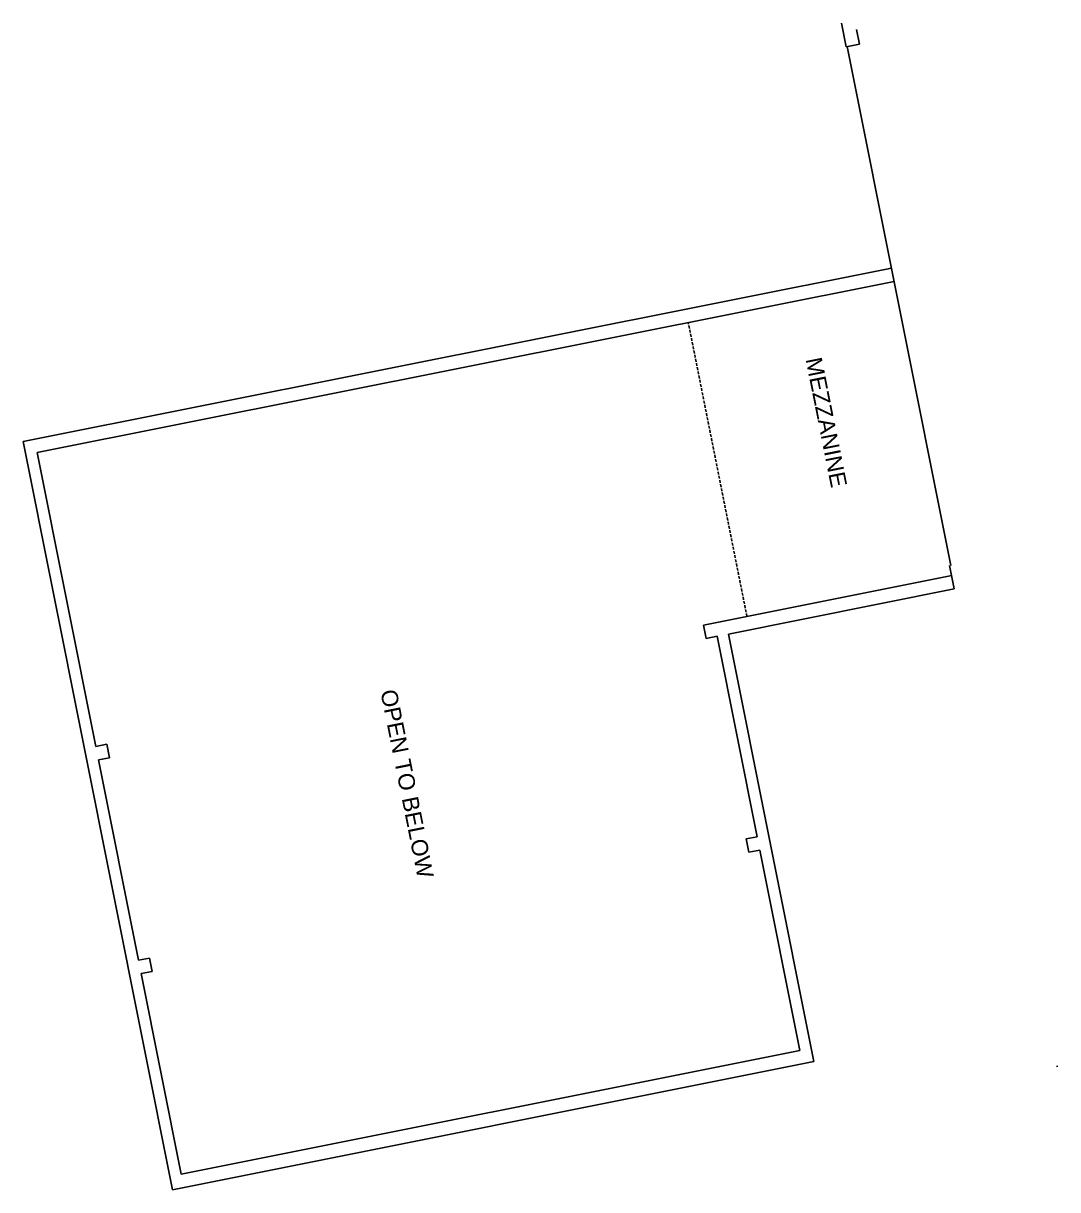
# Model space of a CAD drawing. Header units: inches. Extents: x 69202420 to 69203663, y 27669931 to 27672449.
# Drawn here: x 69202751 to 69203663, y 27669931 to 27670958 of the extents above; entities that cross this region are included whole.
import ezdxf

# ---------------------------------------------------------------- set-up
doc = ezdxf.new("R2010")
doc.units = ezdxf.units.IN
doc.header["$LTSCALE"] = 10
doc.header["$MEASUREMENT"] = 0
doc.linetypes.add('DASHED2', pattern=[0.375, 0.25, -0.125])
for name, color, linetype in [('A-FLOR', 3, 'CONTINUOUS'), ('A-IDEN-TEXT', 4, 'CONTINUOUS'), ('A-WALL', 5, 'CONTINUOUS')]:
    doc.layers.add(name, color=color, linetype=linetype)
doc.styles.add('Annotative', font='arial.ttf')

msp = doc.modelspace()

# ---------------------------------------------------------------- linework, layer by layer
at = {"layer": 'A-FLOR', "linetype": 'DASHED2'}
msp.add_line((69203389, 27670436), (69203337.3, 27670694.8), dxfattribs=at)
at = {"layer": 'A-WALL'}
for p, q in [((69203476.4, 27670937.8), (69203472.3, 27670958.4)), ((69203488.2, 27670940.1), (69203485.6, 27670952.9)), ((69203476.4, 27670937.8), (69203488.2, 27670940.1)), ((69203568.6, 27670481), (69203477.4, 27670938)), ((69203516.4, 27670742.8), (69202751.4, 27670590.1)), ((69203518.7, 27670731.1), (69202763.6, 27670580.3)), ((69202751.4, 27670590.1), (69202883, 27669931.1)), ((69202763.6, 27670580.3), (69202815.3, 27670321.4)), ((69203567.6, 27670480.8), (69203571.7, 27670460.2)), ((69203350.7, 27670428.3), (69203569.4, 27670472)), ((69203372.7, 27670420.5), (69203571.7, 27670460.2)), ((69203353.1, 27670416.5), (69203350.7, 27670428.3)), ((69203353.1, 27670416.5), (69203362.9, 27670418.5)), ((69203398.1, 27670242), (69203362.9, 27670418.5)), ((69203447.8, 27670043.9), (69203372.7, 27670420.5)), ((69202825.1, 27670323.4), (69202815.3, 27670321.4)), ((69202827.4, 27670311.6), (69202825.1, 27670323.4)), ((69202827.4, 27670311.6), (69202817.6, 27670309.7)), ((69202852.9, 27670133.2), (69202817.6, 27670309.7)), ((69202817.6, 27670309.7), (69202852.9, 27670133.2)), ((69203388.3, 27670240), (69203398.1, 27670242)), ((69203388.3, 27670240), (69203390.6, 27670228.3)), ((69203390.6, 27670228.3), (69203400.5, 27670230.2)), ((69203435.7, 27670053.7), (69203400.5, 27670230.2)), ((69202862.7, 27670135.1), (69202852.9, 27670133.2)), ((69202862.7, 27670135.1), (69202865, 27670123.3)), ((69202865, 27670123.3), (69202855.2, 27670121.4)), ((69202855.2, 27670121.4), (69202890.4, 27669944.9)), ((69202890.4, 27669944.9), (69203435.7, 27670053.7)), ((69202883, 27669931.1), (69203447.8, 27670043.9)), ((69203661.8, 27670039.7), (69203662.8, 27670039.9)), ((69203661.8, 27670039.7), (69203662.8, 27670039.9))]:
    msp.add_line(p, q, dxfattribs=at)

# ---------------------------------------------------------------- texts
at = {"layer": 'A-IDEN-TEXT', "char_height": 14.4, "width": 290.88, "attachment_point": 1, "rotation": 281.2884, "style": 'Annotative'}
for s, insert in [('MEZZANINE', (69203454.7, 27670665.4)), ('OPEN TO BELOW', (69203080.1, 27670372.9))]:
    msp.add_mtext(s, dxfattribs=dict(at, insert=insert))

doc.saveas('drawing.dxf')
